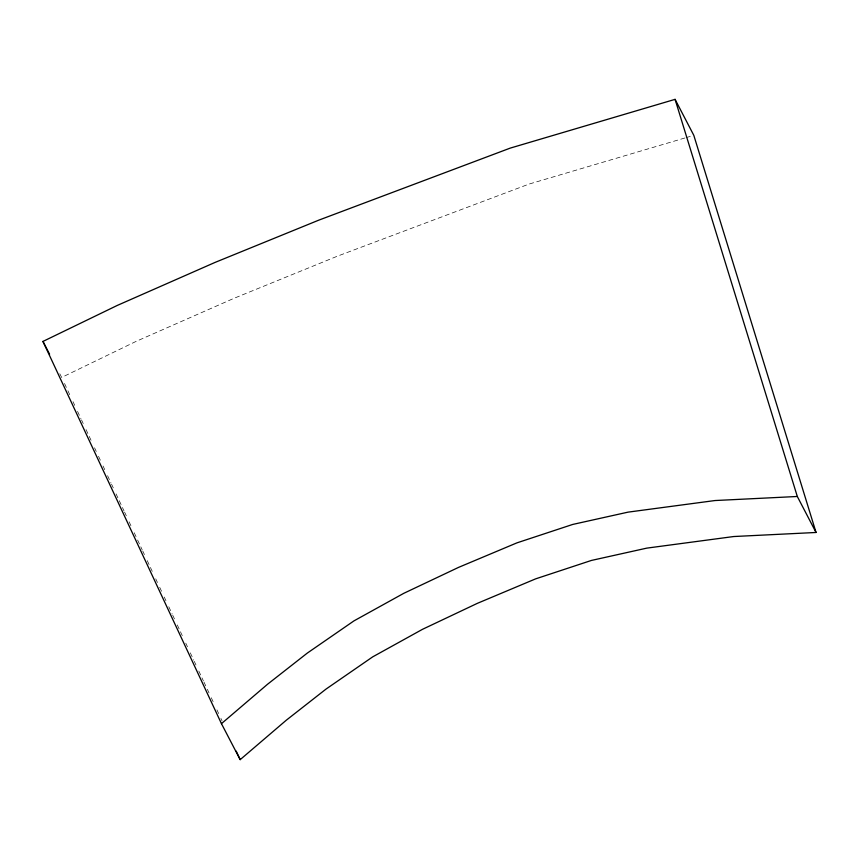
<?xml version="1.0" encoding="UTF-8"?>
<svg xmlns="http://www.w3.org/2000/svg" width="859" height="859" viewBox="0 0 859 859"><rect width="100%" height="100%" fill="white"/><g stroke="black" fill="none" stroke-linecap="round" stroke-linejoin="round"><path stroke-width="0.64" stroke-dasharray="4.29 3.22" d="M684.87 137.988L528.961 184.105L337.512 256.132L233.841 298.384L136.001 341.431L61.687 377.423L59.271 372.774M686.148 137.612L691.259 136.098M64.522 383.49L67.356 389.557M67.915 390.77L70.18 395.623M73.015 401.69L74.722 405.33M77.546 411.397L80.95 418.677M81.519 419.89L83.216 423.53M86.05 429.597L91.72 441.73M94.554 447.797L96.251 451.437M98.517 456.29L100.782 461.143M103.048 465.997L104.755 469.637M107.579 475.703L110.983 482.983M111.552 484.197L113.248 487.837M116.083 493.904L124.018 510.89M124.587 512.104L126.284 515.744M129.118 521.81L131.384 526.664M134.219 532.741L137.053 538.808M137.612 540.021L142.154 549.728M142.712 550.941L144.419 554.581M147.254 560.648L152.913 572.781M155.747 578.848L157.444 582.488M159.72 587.341L161.986 592.195M164.252 597.048L165.948 600.688M168.783 606.755L172.187 614.035M172.745 615.248L174.452 618.888M177.287 624.955L182.946 637.088M185.78 643.155L187.477 646.795M190.311 652.861L193.715 660.141M194.284 661.355L195.981 664.995M198.816 671.062L203.347 680.768M203.916 681.982L206.751 688.048M207.32 689.262L209.016 692.902M211.282 697.755L214.116 703.832M216.951 709.899L218.648 713.539M220.913 718.392L222.052 720.819"/><path stroke-width="1.29" d="M221.45 723.654L267.568 684.226L307.264 653.119L353.972 620.874L403.784 593.322L458.588 567.37L516.925 542.867L572.717 524.441L628.069 512.136L715.01 500.539L797.313 496.481L816.05 532.473L733.747 536.531L646.806 548.128L591.443 560.433L535.662 578.848L477.314 603.362L422.521 629.303L372.709 656.856L326.001 689.101L286.294 720.207L240.176 759.646L221.45 723.654L42.95 341.431L117.264 305.439L215.115 262.392L318.775 220.151L510.225 148.113L675.077 99.354L693.814 135.346L816.05 532.473M42.95 341.431L49.597 354.198M236.214 751.153L240.176 759.646M675.077 99.354L797.313 496.481"/></g></svg>
